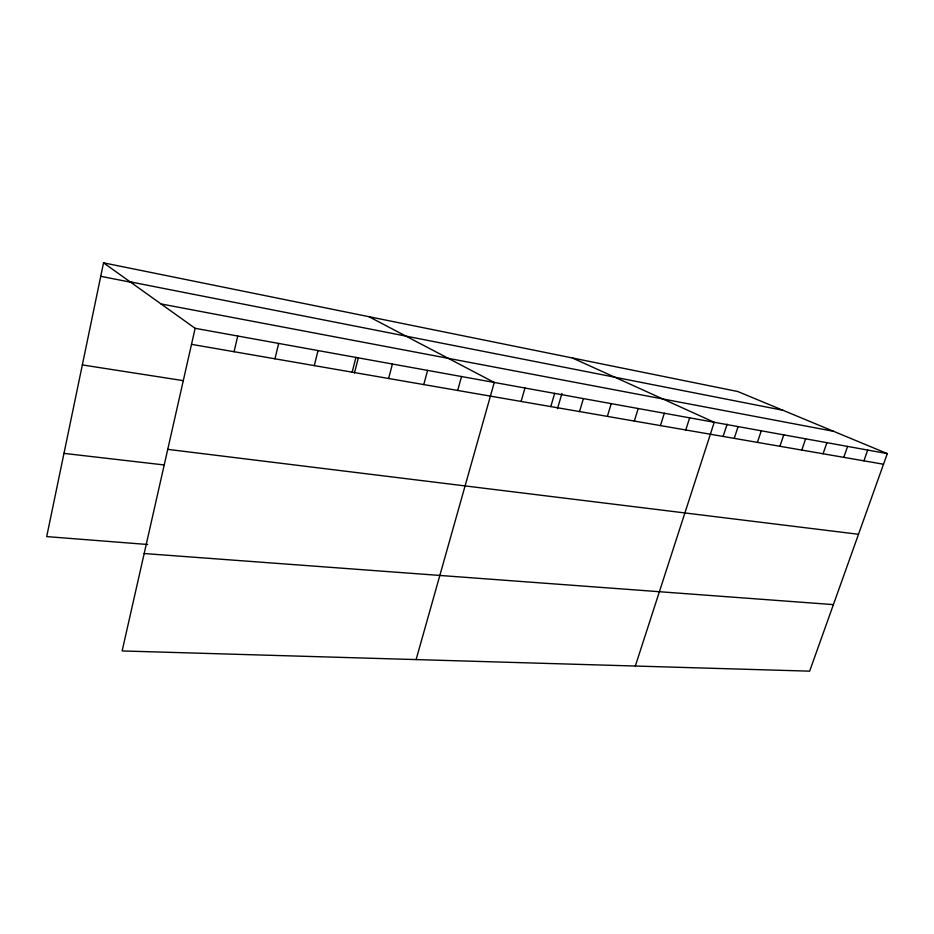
<?xml version="1.0" encoding="UTF-8"?>
<svg xmlns="http://www.w3.org/2000/svg" width="934" height="934" viewBox="0 0 934 934"><rect width="100%" height="100%" fill="white"/><g stroke="black" fill="none" stroke-linecap="round" stroke-linejoin="round"><path stroke-width="1.4" d="M103.534 262.839L195.136 328.313L122.132 650.94L809.65 671.161L887.3 453.609L737.778 391.521L103.534 262.839L46.7 536.595L147.642 544.499M234.06 351.721L237.738 336.03M274.958 358.808L278.671 343.432M314.291 365.614L318.039 350.565M352.153 372.176L355.924 357.418M354.465 372.981L358.376 357.722M388.614 378.492L392.42 364.026M423.779 384.586L427.597 370.401M457.683 390.459L461.524 376.542M416.109 659.591L494.261 382.461L368.907 316.684M521.102 401.445L524.966 388.019M550.791 406.594L554.668 393.401M557.446 408.73L561.941 393.494M579.524 411.567L583.4 398.596M607.357 416.389L611.233 403.64M634.314 421.059L638.191 408.52M660.443 425.589L664.319 413.248M685.778 429.979L689.654 417.837M635.33 666.035L714.241 422.285L572.402 357.979M723.149 436.376L727.131 424.153M734.229 438.373L738.094 426.604M757.404 442.377L761.268 430.796M779.925 446.277L783.766 434.87M801.804 450.071L805.645 438.828M823.076 453.761L826.905 442.681M843.776 457.345L847.593 446.417M863.915 460.836L867.709 450.06M144.175 553.535L833.397 604.613M63.979 453.375L164.197 464.957M167.746 449.359L858.509 534.283M82.344 364.925L183.274 380.64M191.517 344.342L883.506 464.233M195.136 328.313L887.3 453.609M161.045 303.947L833.595 431.31M130.13 281.846L782.937 410.283M100.744 276.312L133.457 282.745"/></g></svg>
